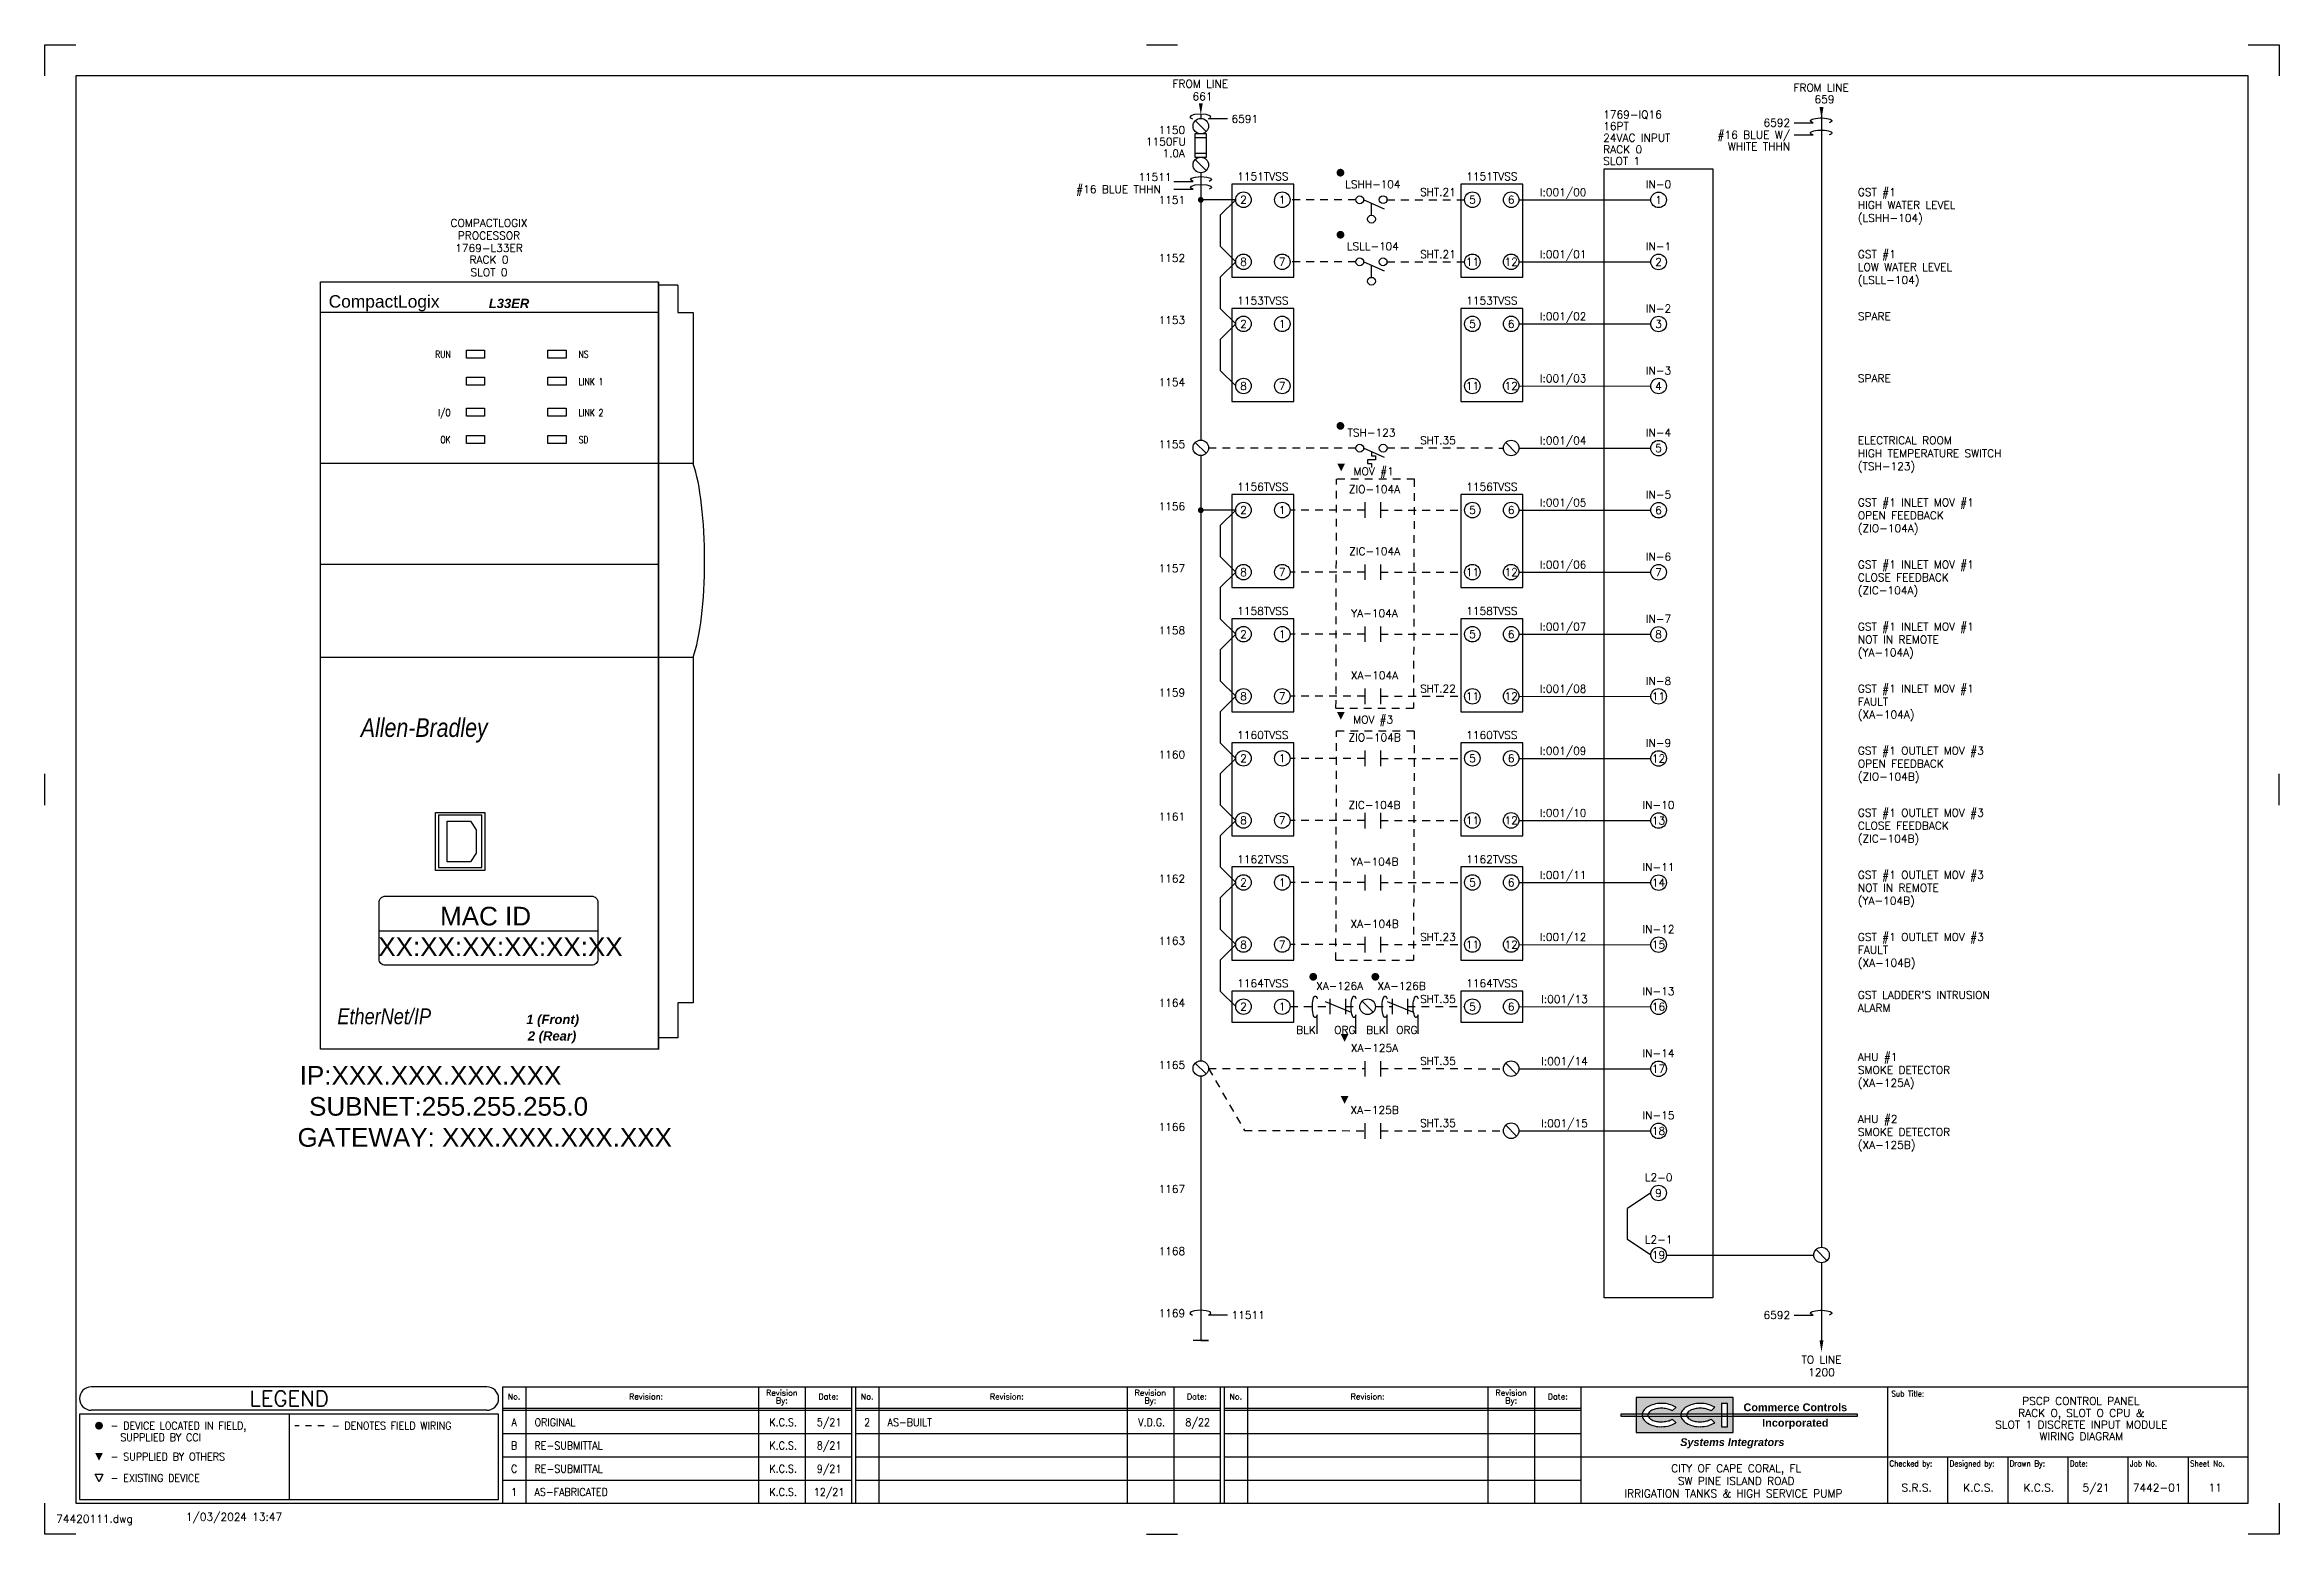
# Model space of a CAD drawing. Extents: x 0 to 36, y 0 to 24.
import ezdxf
from ezdxf.enums import TextEntityAlignment as Align

# ---------------------------------------------------------------- set-up
doc = ezdxf.new("R2010")
doc.units = 0
doc.header["$LTSCALE"] = 0.5
doc.header["$MEASUREMENT"] = 0
doc.linetypes.add('HIDDEN', pattern=[0.375, 0.25, -0.125])
doc.linetypes.add('HIDDEN2', pattern=[0.1875, 0.125, -0.0625])
doc.layers.get('0').update_dxf_attribs({"linetype": 'CONTINUOUS'})
for name, color, linetype in [('0 @ 1', 7, 'CONTINUOUS'), ('02_i1769-IA16-AC-DIGITAL-', 32, 'CONTINUOUS'), ('02_z1769-L33ER_[01]-', 32, 'CONTINUOUS'), ('BORDER', 2, 'CONTINUOUS'), ('CUT-MARK', 5, 'CONTINUOUS'), ('NEUTRAL', 1, 'CONTINUOUS')]:
    doc.layers.add(name, color=color, linetype=linetype)
doc.styles.add('arial', font='arialbd.ttf')
doc.styles.add('arialitalic', font='arialbi.ttf')
doc.styles.add('ROMANS', font='ROMANS.shx')

# ---------------------------------------------------------------- blocks, each defined once
blk = doc.blocks.new('CUTMARK')
at = {"color": 5}
for p, q in [((0, 23.5), (0, 24)), ((0, 24), (0.5, 24)), ((17.75, 24), (18.25, 24)), ((35.5, 24), (36, 24)), ((36, 24), (36, 23.5)), ((0, 11.75), (0, 12.25)), ((36, 11.75), (36, 12.25)), ((0, 0), (0, 0.5)), ((36, 0.5), (36, 0)), ((0.5, 0), (0, 0)), ((17.75, 0), (18.25, 0)), ((36, 0), (35.5, 0))]:
    blk.add_line(p, q, dxfattribs=at)
blk = doc.blocks.new('FCIRLEG')
at = {"color": 5, "const_width": 0.0625}
blk.add_lwpolyline([(-0.03125, 0, 1), (0.03125, 0, 1)], format="xyb", close=True, dxfattribs=at)
blk = doc.blocks.new('FTRIULEG')
at = {"color": 5}
blk.add_solid([(0, 0.125), (0, 0.125), (-0.0625, 0), (0.0625, 0)], dxfattribs=at)
blk = doc.blocks.new('CCILOGO3')
h = blk.add_hatch(color=256)
h.paths.add_polyline_path([(25.922, 2.094, -0.060974), (26.047, 2.109, -0.060974), (26.172, 2.094, -0.074343), (26.268, 2.054, -0.016679), (26.281, 2.046), (26.221, 1.988, 0.036094), (26.202, 1.999, 0.064948), (26.135, 2.022, 0.051099), (26.047, 2.031, 0.051099), (25.958, 2.022, 0.064948), (25.892, 1.999, 0.104203), (25.841, 1.959, 0.105248), (25.83, 1.937), (26.36, 1.937, -0.117879), (26.38, 1.988, -0.106943), (26.451, 2.054, -0.074343), (26.547, 2.094, -0.060974), (26.672, 2.109, -0.060974), (26.797, 2.094, -0.074343), (26.893, 2.054, -0.016679), (26.906, 2.046), (26.846, 1.988, 0.036094), (26.827, 1.999, 0.064948), (26.76, 2.022, 0.051099), (26.672, 2.031, 0.051099), (26.583, 2.022, 0.064948), (26.517, 1.999, 0.104203), (26.466, 1.959, 0.105248), (26.455, 1.937), (27.016, 1.937), (27.016, 2.109), (27.109, 2.109), (27.109, 1.937), (27.203, 1.937), (27.203, 2.203), (25.641, 2.203), (25.641, 1.937), (25.735, 1.937, -0.117879), (25.755, 1.988, -0.106943), (25.826, 2.054, -0.074343)])
h.paths.add_polyline_path([(25.826, 1.789, -0.106943), (25.755, 1.856, -0.117879), (25.735, 1.906), (25.641, 1.906), (25.641, 1.641), (27.203, 1.641), (27.203, 1.906), (27.109, 1.906), (27.109, 1.734), (27.016, 1.734), (27.016, 1.906), (26.455, 1.906, 0.105248), (26.466, 1.885, 0.104203), (26.517, 1.845, 0.064948), (26.592, 1.819, 0.063643), (26.672, 1.812, 0.051099), (26.76, 1.822, 0.064948), (26.827, 1.845, 0.036094), (26.846, 1.856), (26.906, 1.798, -0.016679), (26.893, 1.789, -0.074343), (26.797, 1.75, -0.060974), (26.672, 1.734, -0.074995), (26.558, 1.745, -0.074343), (26.451, 1.789, -0.106943), (26.38, 1.856, -0.117879), (26.36, 1.906), (25.83, 1.906, 0.105248), (25.841, 1.885, 0.104203), (25.892, 1.845, 0.064948), (25.967, 1.819, 0.063643), (26.047, 1.812, 0.051099), (26.135, 1.822, 0.064948), (26.202, 1.845, 0.036094), (26.221, 1.856), (26.281, 1.798, -0.016679), (26.268, 1.789, -0.074343), (26.172, 1.75, -0.060974), (26.047, 1.734, -0.074995), (25.933, 1.745, -0.074343)])
h.paths.add_polyline_path([(25.641, 1.906), (25.641, 1.937), (25.391, 1.937), (25.391, 1.906)])
h.paths.add_polyline_path([(25.83, 1.906, -0.068202), (25.828, 1.922, -0.068202), (25.83, 1.937), (25.735, 1.937, 0.033731), (25.734, 1.922, 0.033731), (25.735, 1.906)])
h.paths.add_polyline_path([(26.455, 1.906, -0.068202), (26.453, 1.922, -0.068202), (26.455, 1.937), (26.36, 1.937, 0.033731), (26.359, 1.922, 0.033731), (26.36, 1.906)])
h.paths.add_polyline_path([(27.109, 1.906), (27.109, 1.937), (27.016, 1.937), (27.016, 1.906)])
h.paths.add_polyline_path([(29.203, 1.906), (29.203, 1.937), (27.203, 1.937), (27.203, 1.906)])
for p, q in [((27.203, 2.203), (25.641, 2.203)), ((25.641, 2.203), (25.641, 1.641)), ((27.203, 1.641), (27.203, 2.203)), ((29.203, 1.937), (25.391, 1.937)), ((25.391, 1.937), (25.391, 1.906)), ((25.391, 1.906), (29.203, 1.906)), ((26.221, 1.988), (26.281, 2.046)), ((26.221, 1.856), (26.281, 1.798)), ((26.846, 1.988), (26.906, 2.046)), ((26.846, 1.856), (26.906, 1.798)), ((27.109, 2.109), (27.016, 2.109)), ((27.016, 2.109), (27.016, 1.734)), ((27.109, 1.734), (27.109, 2.109)), ((29.203, 1.906), (29.203, 1.937)), ((25.641, 1.641), (27.203, 1.641)), ((27.016, 1.734), (27.109, 1.734))]:
    blk.add_line(p, q)
for centre, radius, start, end in [((25.851, 1.922), 0.116, 145.3805, 180), ((25.851, 1.922), 0.116, 180, 214.6195), ((25.944, 1.857), 0.23, 120.9638, 145.3805), ((25.944, 1.987), 0.23, 214.6195, 239.0362), ((26.006, 1.754), 0.35, 103.9568, 120.9638), ((25.886, 1.922), 0.0581, 140.3607, 180), ((25.886, 1.922), 0.0581, 180, 219.6393), ((25.962, 1.859), 0.157, 116.5651, 140.3607), ((25.962, 1.985), 0.157, 219.6393, 243.4349), ((26.013, 1.757), 0.271, 101.7009, 116.5651), ((26.028, 2.117), 0.305, 243.4349, 258.2991), ((26.047, 1.59), 0.519, 90, 103.9568), ((26.047, 1.595), 0.436, 90, 101.7009), ((26.031, 2.129), 0.317, 258.2991, 272.8654), ((26.047, 1.59), 0.519, 76.0432, 90), ((26.047, 1.595), 0.436, 78.2991, 90), ((26.047, 2.249), 0.436, 270, 281.7009), ((26.08, 1.757), 0.271, 63.4349, 78.2991), ((26.08, 2.087), 0.271, 281.7009, 296.5651), ((26.088, 1.754), 0.35, 59.0362, 76.0432), ((26.131, 1.859), 0.157, 55.1664, 63.4349), ((26.131, 1.985), 0.157, 296.5651, 304.8336), ((26.149, 1.857), 0.23, 55.214, 59.0362), ((26.476, 1.922), 0.116, 145.3805, 180), ((26.476, 1.922), 0.116, 180, 214.6195), ((26.569, 1.857), 0.23, 120.9638, 145.3805), ((26.569, 1.987), 0.23, 214.6195, 239.0362), ((26.631, 1.754), 0.35, 103.9568, 120.9638), ((26.511, 1.922), 0.0581, 140.3607, 180), ((26.511, 1.922), 0.0581, 180, 219.6393), ((26.587, 1.859), 0.157, 116.5651, 140.3607), ((26.587, 1.985), 0.157, 219.6393, 243.4349), ((26.638, 1.757), 0.271, 101.7009, 116.5651), ((26.653, 2.117), 0.305, 243.4349, 258.2991), ((26.672, 1.59), 0.519, 90, 103.9568), ((26.672, 1.595), 0.436, 90, 101.7009), ((26.656, 2.129), 0.317, 258.2991, 272.8654), ((26.672, 1.59), 0.519, 76.0432, 90), ((26.672, 1.595), 0.436, 78.2991, 90), ((26.672, 2.249), 0.436, 270, 281.7009), ((26.705, 1.757), 0.271, 63.4349, 78.2991), ((26.705, 2.087), 0.271, 281.7009, 296.5651), ((26.713, 1.754), 0.35, 59.0362, 76.0432), ((26.756, 1.859), 0.157, 55.1664, 63.4349), ((26.756, 1.985), 0.157, 296.5651, 304.8336), ((26.774, 1.857), 0.23, 55.214, 59.0362), ((26.027, 2.125), 0.391, 239.0362, 256.0432), ((26.025, 2.118), 0.384, 256.0432, 273.1986), ((26.047, 2.253), 0.519, 270, 283.9568), ((26.088, 2.09), 0.35, 283.9568, 300.9638), ((26.149, 1.987), 0.23, 300.9638, 304.786), ((26.652, 2.125), 0.391, 239.0362, 256.0432), ((26.65, 2.118), 0.384, 256.0432, 273.1986), ((26.672, 2.253), 0.519, 270, 283.9568), ((26.713, 2.09), 0.35, 283.9568, 300.9638), ((26.774, 1.987), 0.23, 300.9638, 304.786)]:
    blk.add_arc(centre, radius, start, end)
for s, style, p in [('Commerce Controls', 'arial', (28.203, 1.984)), ('Incorporated', 'arial', (28.203, 1.734)), ('Systems Integrators', 'arialitalic', (27.188, 1.422))]:
    blk.add_text(s, height=0.125, dxfattribs=dict(style=style)).set_placement(p, align=Align.CENTER)
blk = doc.blocks.new('DNARROW')
at = {"color": 5}
blk.add_solid([(-0.03125, 0.125), (0.03125, 0.125), (0, -0.0625)], dxfattribs=at)
blk = doc.blocks.new('LNUMHAND')
at = {"color": 5}
blk.add_line((0, 0), (-0.309, 0), dxfattribs=at)
at = {"color": 5, "linetype": 'Continuous'}
blk.add_polyline3d([(-0.309, 0, 0), (-0.268, 0.024, 0), (-0.281, 0.05, 0), (-0.344, 0.071, 0), (-0.438, 0.078, 0), (-0.531, 0.071, 0), (-0.594, 0.05, 0), (-0.607, 0.024, 0), (-0.566, 0, 0)], dxfattribs=at)
blk = doc.blocks.new('RNUMHAND')
at = {"color": 5}
blk.add_line((0, 0), (-0.309, 0), dxfattribs=at)
at = {"color": 5, "linetype": 'Continuous'}
blk.add_polyline3d([(-0.309, 0, 0), (-0.288, 0.008, 0), (-0.273, 0.018, 0), (-0.266, 0.028, 0), (-0.267, 0.038, 0), (-0.277, 0.048, 0), (-0.294, 0.057, 0), (-0.318, 0.065, 0), (-0.348, 0.071, 0), (-0.382, 0.076, 0), (-0.419, 0.078, 0), (-0.456, 0.078, 0), (-0.493, 0.076, 0), (-0.527, 0.071, 0), (-0.557, 0.065, 0), (-0.581, 0.057, 0), (-0.598, 0.048, 0), (-0.608, 0.038, 0), (-0.609, 0.028, 0), (-0.602, 0.018, 0), (-0.587, 0.008, 0), (-0.566, 0, 0)], dxfattribs=at)
blk = doc.blocks.new('TERM')
at = {"color": 1}
blk.add_line((-0.088, 0.088), (0.088, -0.088), dxfattribs=at)
blk.add_circle((0, 0), 0.125, dxfattribs=at)
blk = doc.blocks.new('conno')
at = {"color": 5}
for p, q in [((-0.125, 0.125), (-0.125, -0.125)), ((0.125, 0.125), (0.125, -0.125))]:
    blk.add_line(p, q, dxfattribs=at)
at = {"color": 5, "style": 'ROMANS'}
blk.add_attdef('NUMBER', text='', height=0.125, dxfattribs=at).set_placement((0, 0.1875), align=Align.CENTER)
blk = doc.blocks.new('DOT')
at = {"color": 2, "const_width": 0.0469}
blk.add_lwpolyline([(-0.023, 0, 1), (0.023, 0, 1)], format="xyb", close=True, dxfattribs=at)
blk = doc.blocks.new('FTRIDLEG')
at = {"color": 5}
blk.add_solid([(0.0625, 0), (-0.0625, 0), (0, -0.125)], dxfattribs=at)
blk = doc.blocks.new('ts')
at = {"color": 5}
blk.add_line((-0.125, 0), (0.202, -0.146), dxfattribs=at)
blk.add_lwpolyline([(0, -0.056), (0, -0.125), (0.062, -0.125), (0.062, -0.188), (-0.062, -0.188), (-0.062, -0.25), (0, -0.25), (0, -0.312)], dxfattribs=at)
for centre in [(-0.189, -0.001), (0.188, 0)]:
    blk.add_circle(centre, 0.0625, dxfattribs=at)
at = {"style": 'ROMANS'}
blk.add_attdef('DEVICE_ID', text='', height=0.125, dxfattribs=at).set_placement((0, 0.188), align=Align.CENTER)
blk = doc.blocks.new('*U27')
ref = blk.add_blockref('ts', (21.375, 17.5))
ref.add_attrib('DEVICE_ID', 'TSH-123', dxfattribs={"layer": '0 @ 1', "height": 0.125, "style": 'ROMANS'}).set_placement((21.375, 17.6875), align=Align.CENTER)
blk = doc.blocks.new('11')
at = {"style": 'ROMANS', "width": 0.9}
for s, p in [('C', (7.562, 0.993)), ('K.C.S.', (11.896, 0.993)), ('9/21', (12.637, 0.993))]:
    blk.add_text(s, height=0.125, dxfattribs=at).set_placement(p, align=Align.CENTER)
blk.add_text('RE-SUBMITTAL', height=0.125, dxfattribs=at).set_placement((7.891, 0.993))
blk = doc.blocks.new('14')
at = {"style": 'ROMANS', "width": 0.9}
for s, p in [('1', (7.563, 0.618)), ('K.C.S.', (11.896, 0.618)), ('12/21', (12.637, 0.618))]:
    blk.add_text(s, height=0.125, dxfattribs=at).set_placement(p, align=Align.CENTER)
blk.add_text('AS-FABRICATED', height=0.125, dxfattribs=at).set_placement((7.891, 0.618))
blk = doc.blocks.new('*U15')
at = {"color": 5}
for p, q in [((-0.202, 0.084), (0.202, -0.084)), ((-0.125, 0.125), (-0.125, -0.125)), ((0.125, 0.125), (0.125, -0.125))]:
    blk.add_line(p, q, dxfattribs=at)
at = {"style": 'ROMANS'}
blk.add_attdef('DEVICE_ID', text='', height=0.125, dxfattribs=at).set_placement((0, 0.188), align=Align.CENTER)
blk = doc.blocks.new('DrawingName')
at = {"color": 0, "linetype": 'Continuous', "insert": (0.1875, 0.3125), "char_height": 0.125, "attachment_point": 1, "style": 'ROMANS'}
blk.add_mtext('74420111.dwg', dxfattribs=at)
blk = doc.blocks.new('dwgfilename')
at = {"color": 0, "linetype": 'Continuous'}
blk.add_blockref('DrawingName', (0, 0), dxfattribs=at)
blk = doc.blocks.new('dwgdate')
at = {"color": 0, "linetype": 'Continuous', "insert": (2.1875, 0.34375), "char_height": 0.125, "attachment_point": 1, "style": 'ROMANS'}
blk.add_mtext(' 1/03/2024 13:47', dxfattribs=at)
blk = doc.blocks.new('Drawing_Name_Date_Panel_Layout')
at = {"linetype": 'Continuous'}
for name in ['dwgdate', 'dwgfilename']:
    blk.add_blockref(name, (0, 0), dxfattribs=at)

msp = doc.modelspace()

# ---------------------------------------------------------------- linework, layer by layer
for p, q in [((18.625, 22.875), (18.625, 22.812)), ((18.625, 21.938), (18.625, 17.63)), ((19.188, 21.5), (18.625, 21.5)), ((19.188, 21.502), (18.938, 21.252)), ((18.938, 21.252), (18.938, 20.752)), ((23.75, 21.502), (25.875, 21.5)), ((19.188, 20.502), (18.938, 20.752)), ((19.188, 20.502), (18.938, 20.252)), ((18.938, 20.252), (18.938, 19.752)), ((23.75, 20.502), (25.875, 20.5)), ((19.188, 19.502), (18.938, 19.752)), ((19.188, 19.502), (18.938, 19.252)), ((23.75, 19.502), (25.875, 19.5)), ((18.938, 19.252), (18.938, 18.752)), ((19.188, 18.502), (18.938, 18.752)), ((23.75, 18.502), (25.875, 18.5)), ((18.625, 17.38), (18.625, 7.625)), ((23.75, 17.502), (25.875, 17.5)), ((19.188, 16.5), (18.625, 16.5)), ((19.188, 16.502), (18.938, 16.252)), ((18.938, 16.252), (18.938, 15.752)), ((23.75, 16.502), (25.875, 16.5)), ((19.188, 15.502), (18.938, 15.752)), ((19.188, 15.502), (18.938, 15.252)), ((23.75, 15.502), (25.875, 15.5)), ((18.938, 15.252), (18.938, 14.752)), ((19.188, 14.502), (18.938, 14.752)), ((19.188, 14.502), (18.938, 14.252)), ((23.75, 14.502), (25.875, 14.5)), ((18.938, 14.252), (18.938, 13.752)), ((19.188, 13.502), (18.938, 13.752)), ((19.188, 13.502), (18.938, 13.252)), ((23.75, 13.502), (25.875, 13.5)), ((18.938, 13.252), (18.938, 12.752)), ((19.188, 12.502), (18.938, 12.752)), ((19.188, 12.502), (18.938, 12.252)), ((18.938, 12.252), (18.938, 11.752)), ((23.75, 12.502), (25.875, 12.5)), ((19.188, 11.502), (18.938, 11.752)), ((19.188, 11.502), (18.938, 11.252)), ((18.938, 11.252), (18.938, 10.752)), ((23.75, 11.502), (25.875, 11.5)), ((19.188, 10.502), (18.938, 10.752)), ((19.188, 10.502), (18.938, 10.252)), ((23.75, 10.502), (25.875, 10.5)), ((18.938, 10.252), (18.938, 9.752)), ((19.188, 9.502), (18.938, 9.752)), ((19.188, 9.502), (18.938, 9.252)), ((23.75, 9.502), (25.875, 9.5)), ((18.938, 9.252), (18.938, 8.752)), ((19.188, 8.502), (18.938, 8.752)), ((23.75, 8.502), (25.875, 8.5)), ((18.625, 7.38), (18.625, 3.125)), ((23.75, 7.502), (25.875, 7.5)), ((23.75, 6.502), (25.875, 6.5)), ((25.875, 5.5), (25.5, 5.25)), ((25.5, 4.75), (25.5, 5.25)), ((25.875, 4.5), (25.5, 4.75)), ((18.75, 3.125), (18.5, 3.125)), ((18.625, 3.125), (18.75, 3.125))]:
    msp.add_line(p, q)
at = {"color": 5}
for p, q in [((18.531, 22.562), (18.531, 22.188)), ((18.719, 22.562), (18.531, 22.562)), ((18.719, 22.5), (18.531, 22.5)), ((18.719, 22.188), (18.719, 22.562)), ((18.531, 22.25), (18.719, 22.25)), ((18.531, 22.188), (18.719, 22.188)), ((21.25, 21.502), (21.577, 21.356)), ((21.375, 21.252), (21.375, 21.446)), ((21.25, 20.502), (21.577, 20.356)), ((21.375, 20.252), (21.375, 20.446))]:
    msp.add_line(p, q, dxfattribs=at)
at = {"linetype": 'Continuous'}
for p, q in [((20.125, 21.752), (19.125, 21.752)), ((19.125, 21.752), (19.125, 20.252)), ((20.125, 20.252), (20.125, 21.752)), ((23.812, 21.752), (22.812, 21.752)), ((22.812, 21.752), (22.812, 20.252)), ((23.812, 20.252), (23.812, 21.752)), ((19.125, 20.252), (20.125, 20.252)), ((22.812, 20.252), (23.812, 20.252)), ((20.125, 19.752), (19.125, 19.752)), ((19.125, 19.752), (19.125, 18.252)), ((20.125, 18.252), (20.125, 19.752)), ((23.812, 19.752), (22.812, 19.752)), ((22.812, 19.752), (22.812, 18.252)), ((23.812, 18.252), (23.812, 19.752)), ((19.125, 18.252), (20.125, 18.252)), ((22.812, 18.252), (23.812, 18.252)), ((20.125, 16.752), (19.125, 16.752)), ((19.125, 16.752), (19.125, 15.252)), ((20.125, 15.252), (20.125, 16.752)), ((23.812, 16.752), (22.812, 16.752)), ((22.812, 16.752), (22.812, 15.252)), ((23.812, 15.252), (23.812, 16.752)), ((19.125, 15.252), (20.125, 15.252)), ((22.812, 15.252), (23.812, 15.252)), ((20.125, 14.752), (19.125, 14.752)), ((19.125, 14.752), (19.125, 13.252)), ((20.125, 13.252), (20.125, 14.752)), ((23.812, 14.752), (22.812, 14.752)), ((22.812, 14.752), (22.812, 13.252)), ((23.812, 13.252), (23.812, 14.752)), ((19.125, 13.252), (20.125, 13.252)), ((22.812, 13.252), (23.812, 13.252)), ((20.125, 12.752), (19.125, 12.752)), ((19.125, 12.752), (19.125, 11.252)), ((20.125, 11.252), (20.125, 12.752)), ((23.812, 12.752), (22.812, 12.752)), ((22.812, 12.752), (22.812, 11.252)), ((23.812, 11.252), (23.812, 12.752)), ((19.125, 11.252), (20.125, 11.252)), ((22.812, 11.252), (23.812, 11.252)), ((20.125, 10.752), (19.125, 10.752)), ((19.125, 10.752), (19.125, 9.252)), ((20.125, 9.252), (20.125, 10.752)), ((23.812, 10.752), (22.812, 10.752)), ((22.812, 10.752), (22.812, 9.252)), ((23.812, 9.252), (23.812, 10.752)), ((19.125, 9.252), (20.125, 9.252)), ((22.812, 9.252), (23.812, 9.252)), ((20.125, 8.752), (19.125, 8.752)), ((19.125, 8.752), (19.125, 8.252)), ((20.125, 8.252), (20.125, 8.752)), ((23.812, 8.752), (22.812, 8.752)), ((22.812, 8.752), (22.812, 8.252)), ((23.812, 8.252), (23.812, 8.752)), ((19.125, 8.252), (20.125, 8.252)), ((22.812, 8.252), (23.812, 8.252)), ((0.875, 0.844), (0.813, 0.969)), ((0.813, 0.969), (0.938, 0.969)), ((0.938, 0.969), (0.875, 0.844))]:
    msp.add_line(p, q, dxfattribs=at)
at = {"linetype": 'HIDDEN'}
for p, q in [((21.124, 21.502), (20.062, 21.502)), ((21.25, 21.502), (21.249, 21.502)), ((21.625, 21.502), (22.875, 21.502)), ((21.124, 20.502), (20.062, 20.502)), ((21.25, 20.502), (21.249, 20.502)), ((21.625, 20.502), (22.875, 20.502)), ((18.75, 17.505), (21.124, 17.503)), ((21.625, 17.503), (23.5, 17.502)), ((22.068, 17), (20.818, 17)), ((21.268, 16.502), (20.062, 16.502)), ((21.518, 16.502), (22.875, 16.502)), ((21.268, 15.502), (20.062, 15.502)), ((21.518, 15.502), (22.875, 15.502)), ((21.268, 14.502), (20.062, 14.502)), ((21.518, 14.502), (22.875, 14.502)), ((21.268, 13.502), (20.062, 13.502)), ((21.518, 13.502), (22.875, 13.502)), ((22.062, 12.938), (20.812, 12.938)), ((21.268, 12.502), (20.062, 12.502)), ((21.518, 12.502), (22.875, 12.502)), ((21.268, 11.502), (20.062, 11.502)), ((21.518, 11.502), (22.875, 11.502)), ((21.268, 10.502), (20.062, 10.502)), ((21.518, 10.502), (22.875, 10.502)), ((21.268, 9.502), (20.062, 9.502)), ((21.518, 9.502), (22.875, 9.502)), ((20.062, 8.505), (20.706, 8.504)), ((20.956, 8.504), (21.188, 8.504)), ((21.437, 8.504), (21.706, 8.504)), ((21.956, 8.502), (22.875, 8.502)), ((18.75, 7.505), (19.328, 6.505)), ((18.75, 7.505), (21.268, 7.503)), ((21.518, 7.503), (23.5, 7.502)), ((19.328, 6.505), (21.268, 6.503)), ((21.518, 6.503), (23.5, 6.502))]:
    msp.add_line(p, q, dxfattribs=at)
at = {"color": 0, "linetype": 'HIDDEN'}
for p, q in [((20.803, 13.312), (20.812, 17)), ((22.062, 17), (22.052, 13.312)), ((20.802, 13.312), (22.052, 13.312)), ((20.802, 9.249), (20.812, 12.938)), ((22.062, 12.938), (22.052, 9.249)), ((20.802, 9.249), (22.052, 9.249))]:
    msp.add_line(p, q, dxfattribs=at)
at = {"color": 0}
for p, q in [((7.125, 2.375), (0.75, 2.375)), ((0.562, 1.937), (0.562, 0.562)), ((7.313, 1.937), (0.562, 1.937)), ((7.125, 2), (0.75, 2)), ((3.938, 1.937), (3.938, 0.562)), ((0.562, 0.562), (7.313, 0.562))]:
    msp.add_line(p, q, dxfattribs=at)
at = {"color": 2}
for p, q in [((7.375, 2.375), (13.062, 2.375)), ((7.375, 2.375), (7.375, 0.5)), ((7.75, 2.375), (7.75, 0.5)), ((11.5, 2.375), (11.5, 0.5)), ((12.25, 2.375), (12.25, 0.5)), ((13, 2.375), (13, 0.5)), ((13.062, 2.375), (13.062, 0.5)), ((13.062, 2.375), (19, 2.375)), ((13.437, 2.375), (13.437, 0.5)), ((17.437, 2.375), (17.437, 0.5)), ((18.188, 2.375), (18.188, 0.5)), ((18.938, 2.375), (18.938, 0.5)), ((19, 2.375), (24.75, 2.375)), ((19, 2.375), (19, 0.5)), ((19.375, 2.375), (19.375, 0.5)), ((23.25, 2.375), (23.25, 0.5)), ((24, 2.375), (24, 0.5)), ((24.754, 2.375), (35.5, 2.375)), ((24.754, 0.5), (24.754, 2.375)), ((29.688, 2.375), (29.688, 0.5)), ((7.375, 2.031), (12.996, 2.031)), ((7.375, 2), (13, 2)), ((13.062, 2.031), (18.933, 2.031)), ((13.062, 2), (18.938, 2)), ((19, 2.031), (24.746, 2.031)), ((19, 2), (24.75, 2)), ((7.375, 1.625), (13, 1.625)), ((13.062, 1.625), (18.938, 1.625)), ((19, 1.625), (24.75, 1.625)), ((7.375, 1.25), (13, 1.25)), ((13.062, 1.25), (18.938, 1.25)), ((19, 1.25), (24.75, 1.25)), ((24.754, 1.25), (35.5, 1.25)), ((30.656, 1.25), (30.656, 0.5)), ((31.625, 1.25), (31.625, 0.5)), ((32.594, 1.25), (32.594, 0.5)), ((33.562, 1.25), (33.562, 0.5)), ((34.531, 1.25), (34.531, 0.5)), ((7.375, 0.875), (13, 0.875)), ((13.062, 0.875), (18.938, 0.875)), ((19, 0.875), (24.75, 0.875))]:
    msp.add_line(p, q, dxfattribs=at)
at = {"color": 0, "linetype": 'Continuous'}
msp.add_line((7.313, 0.562), (7.313, 1.937), dxfattribs=at)
at = {"linetype": 'HIDDEN2'}
msp.add_line((4.5, 1.75), (4.031, 1.75), dxfattribs=at)
msp.add_lwpolyline([(25.125, 22), (26.875, 22), (26.875, 3.812), (25.125, 3.812)], close=True)
at = {"linetype": 'Continuous'}
for centre in [(19.312, 21.502), (19.938, 21.502), (23, 21.502), (23.625, 21.502), (19.312, 20.502), (19.938, 20.502), (23, 20.502), (23.625, 20.502), (19.312, 19.502), (19.938, 19.502), (23, 19.502), (23.625, 19.502), (19.312, 18.502), (19.938, 18.502), (23, 18.502), (23.625, 18.502), (19.312, 16.502), (19.938, 16.502), (23, 16.502), (23.625, 16.502), (19.312, 15.502), (19.938, 15.502), (23, 15.502), (23.625, 15.502), (19.312, 14.502), (19.938, 14.502), (23, 14.502), (23.625, 14.502), (19.312, 13.502), (19.938, 13.502), (23, 13.502), (23.625, 13.502), (19.312, 12.502), (19.938, 12.502), (23, 12.502), (23.625, 12.502), (19.312, 11.502), (19.938, 11.502), (23, 11.502), (23.625, 11.502), (19.312, 10.502), (19.938, 10.502), (23, 10.502), (23.625, 10.502), (19.312, 9.502), (19.938, 9.502), (23, 9.502), (23.625, 9.502), (19.312, 8.502), (19.938, 8.502), (23, 8.502), (23.625, 8.502)]:
    msp.add_circle(centre, 0.125, dxfattribs=at)
for centre in [(26, 21.5), (26, 20.5), (26, 19.5), (26, 18.5), (26, 17.5), (26, 16.5), (26, 15.5), (26, 14.5), (26, 13.5), (26, 12.5), (26, 11.5), (26, 10.5), (26, 9.5), (26, 8.5), (26, 7.5), (26, 6.5), (26, 5.5), (26, 4.5)]:
    msp.add_circle(centre, 0.125)
at = {"color": 5}
for centre in [(21.186, 21.501), (21.375, 21.189), (21.562, 21.502), (21.186, 20.501), (21.562, 20.502), (21.375, 20.189)]:
    msp.add_circle(centre, 0.0625, dxfattribs=at)
at = {"color": 0}
for centre, start, end in [((0.75, 2.187), 90, 270), ((7.125, 2.187), 270, 90)]:
    msp.add_arc(centre, 0.188, start, end, dxfattribs=at)
at = {"layer": '02_z1769-L33ER_[01]-', "color": 0, "linetype": 'Continuous'}
for p, q in [((4.442, 20.181), (9.883, 20.181)), ((4.442, 7.816), (4.442, 20.181)), ((9.883, 20.181), (9.883, 7.816)), ((9.887, 20.18), (9.887, 14.019)), ((10.199, 20.128), (9.887, 20.128)), ((10.199, 20.125), (10.199, 19.687)), ((9.887, 19.687), (4.449, 19.687)), ((10.199, 19.687), (10.449, 19.687)), ((10.449, 19.687), (10.449, 17.25)), ((10.449, 17.25), (4.437, 17.25)), ((10.449, 17.25), (10.449, 17.246)), ((9.883, 15.625), (4.437, 15.625)), ((10.449, 14.125), (4.441, 14.125)), ((9.887, 14.125), (9.887, 7.813)), ((10.449, 14.139), (10.449, 8.563)), ((8.917, 9.717), (5.389, 9.717)), ((10.449, 8.563), (10.199, 8.563)), ((10.199, 8.563), (10.199, 8)), ((10.199, 8), (9.887, 8)), ((9.883, 7.816), (4.442, 7.816))]:
    msp.add_line(p, q, dxfattribs=at)
at = {"layer": '02_z1769-L33ER_[01]-', "linetype": 'Continuous'}
for p, q in [((6.295, 11.632), (7.092, 11.632)), ((6.295, 10.695), (6.295, 11.632)), ((7.045, 11.585), (6.342, 11.585)), ((6.342, 11.585), (6.342, 10.741)), ((7.045, 10.741), (7.045, 11.585)), ((7.092, 11.632), (7.092, 10.695)), ((6.483, 10.835), (6.483, 11.491)), ((6.483, 11.491), (6.858, 11.491)), ((6.858, 11.491), (6.952, 11.351)), ((6.952, 11.351), (6.952, 10.976)), ((6.858, 10.835), (6.483, 10.835)), ((6.952, 10.976), (6.858, 10.835)), ((7.092, 10.695), (6.295, 10.695)), ((6.342, 10.741), (7.045, 10.741))]:
    msp.add_line(p, q, dxfattribs=at)
at = {"layer": '02_z1769-L33ER_[01]-', "color": 0, "linetype": 'Continuous'}
for points in [[(6.795, 19.08), (7.086, 19.08), (7.086, 18.951), (6.795, 18.951)], [(8.107, 19.08), (8.399, 19.08), (8.399, 18.951), (8.107, 18.951)], [(6.795, 18.643), (7.086, 18.643), (7.086, 18.513), (6.795, 18.513)], [(8.107, 18.643), (8.399, 18.643), (8.399, 18.513), (8.107, 18.513)], [(6.795, 18.143), (7.086, 18.143), (7.086, 18.013), (6.795, 18.013)], [(8.107, 18.143), (8.399, 18.143), (8.399, 18.013), (8.107, 18.013)], [(6.795, 17.705), (7.086, 17.705), (7.086, 17.576), (6.795, 17.576)], [(8.107, 17.705), (8.399, 17.705), (8.399, 17.576), (8.107, 17.576)]]:
    msp.add_lwpolyline(points, close=True, dxfattribs=at)
msp.add_lwpolyline([(5.487, 10.281), (8.812, 10.281, -0.414214), (8.912, 10.181), (8.912, 9.269, -0.414214), (8.812, 9.169), (5.487, 9.169, -0.414214), (5.387, 9.269), (5.387, 10.181, -0.414214)], format="xyb", close=True, dxfattribs=at)
msp.add_ellipse((10.254, 15.692), major_axis=(0, 1.815), ratio=0.208333, start_param=3.669981, end_param=5.744029, dxfattribs=at)
at = {"layer": 'BORDER', "color": 2}
for p, q in [((35.5, 23.5), (0.5, 23.5)), ((0.5, 23.5), (0.5, 0.5)), ((35.5, 0.5), (35.5, 23.5)), ((0.5, 0.5), (35.5, 0.5))]:
    msp.add_line(p, q, dxfattribs=at)
at = {"layer": 'NEUTRAL'}
for p, q in [((28.625, 22.875), (28.625, 4.625)), ((26.125, 4.5), (28.5, 4.5)), ((28.625, 4.375), (28.625, 3.062))]:
    msp.add_line(p, q, dxfattribs=at)

# ---------------------------------------------------------------- block references
for name, p in [('DNARROW', (18.625, 22.932)), ('LNUMHAND', (19.057, 22.804)), ('DNARROW', (28.625, 22.87)), ('DOT', (18.625, 21.5)), ('*U27', (0, 0)), ('FTRIDLEG', (20.886, 17.25)), ('DOT', (18.625, 16.5)), ('FTRIDLEG', (20.88, 13.25)), ('*U15', (20.831, 8.503)), ('*U15', (21.831, 8.503)), ('FTRIDLEG', (20.942, 8.061)), ('FTRIDLEG', (20.942, 7.061)), ('LNUMHAND', (19.057, 3.532)), ('DNARROW', (28.625, 3)), ('11', (0, 0)), ('14', (0, 0)), ('Drawing_Name_Date_Panel_Layout', (0, 0))]:
    msp.add_blockref(name, p)
at = {"xscale": -1}
for name, p in [('RNUMHAND', (28.182, 22.742)), ('RNUMHAND', (28.182, 22.547)), ('LNUMHAND', (18.193, 21.797)), ('LNUMHAND', (18.193, 21.672)), ('RNUMHAND', (28.182, 3.532))]:
    msp.add_blockref(name, p, dxfattribs=at)
at = {"color": 0, "linetype": 'Continuous'}
for name, p in [('FCIRLEG', (20.875, 21.938)), ('FCIRLEG', (20.875, 20.938)), ('FCIRLEG', (20.874, 17.858)), ('conno', (21.393, 16.502)), ('conno', (21.393, 16.502)), ('conno', (21.393, 15.502)), ('conno', (21.393, 15.502)), ('conno', (21.393, 14.502)), ('conno', (21.393, 14.502)), ('conno', (21.393, 13.502)), ('conno', (21.393, 13.502)), ('conno', (21.393, 12.502)), ('conno', (21.393, 12.502)), ('conno', (21.393, 11.499)), ('conno', (21.393, 11.499)), ('conno', (21.393, 10.499)), ('conno', (21.393, 10.499)), ('conno', (21.393, 9.499)), ('conno', (21.393, 9.499)), ('FCIRLEG', (20.437, 8.983)), ('FCIRLEG', (21.437, 8.983)), ('conno', (21.393, 7.499)), ('conno', (21.393, 6.499)), ('TERM', (28.625, 4.5)), ('CCILOGO3', (0, 0)), ('FCIRLEG', (0.875, 1.75))]:
    msp.add_blockref(name, p, dxfattribs=at)
at = {"xscale": -1, "rotation": 90}
for p in [(20.5, 8.062), (21.125, 8.062), (21.625, 8.062), (22.125, 8.062)]:
    msp.add_blockref('RNUMHAND', p, dxfattribs=at)
at = {"rotation": 180}
msp.add_blockref('FTRIULEG', (0.875, 1.312), dxfattribs=at)
at = {"layer": '02_i1769-IA16-AC-DIGITAL-', "color": 0, "linetype": 'Continuous'}
for p in [(18.625, 22.688), (18.625, 22.062), (18.625, 17.505), (23.625, 17.502), (21.312, 8.5), (18.625, 7.505), (23.625, 7.502), (23.625, 6.502)]:
    msp.add_blockref('TERM', p, dxfattribs=at)
at = {"layer": 'CUT-MARK'}
msp.add_blockref('CUTMARK', (0, 0), dxfattribs=at)

# ---------------------------------------------------------------- texts
at = {"color": 9, "style": 'ROMANS'}
msp.add_text('FROM LINE', height=0.125, dxfattribs=at).set_placement((18.619, 23.307), align=Align.CENTER)
at = {"linetype": 'Continuous', "style": 'ROMANS'}
for s, p in [('661', (18.813, 23.103)), ('659', (28.835, 23.058))]:
    msp.add_text(s, height=0.125, dxfattribs=at).set_placement(p, align=Align.RIGHT)
at = {"color": 11, "style": 'ROMANS'}
msp.add_text('FROM LINE', height=0.125, dxfattribs=at).set_placement((28.619, 23.245), align=Align.CENTER)
at = {"color": 0, "style": 'ROMANS'}
for s, p in [('1150', (18.375, 22.562)), ('1151', (18.375, 21.437)), ('1152', (18.375, 20.5)), ('1153', (18.375, 19.5)), ('1154', (18.375, 18.5)), ('1155', (18.375, 17.5)), ('1156', (18.375, 16.5)), ('1157', (18.375, 15.5)), ('1158', (18.375, 14.5)), ('1159', (18.375, 13.5)), ('1160', (18.375, 12.5)), ('1161', (18.375, 11.5)), ('1162', (18.375, 10.5)), ('1163', (18.375, 9.5)), ('1164', (18.375, 8.5)), ('1165', (18.375, 7.5)), ('1166', (18.375, 6.5)), ('1167', (18.375, 5.5)), ('1168', (18.375, 4.5)), ('1169', (18.375, 3.5))]:
    msp.add_text(s, height=0.125, dxfattribs=at).set_placement(p, align=Align.RIGHT)
at = {"color": 9, "style": 'ROMANS'}
for s, p in [('6591', (19.119, 22.742)), ('#16 BLUE THHN', (16.619, 21.609)), ('11511', (17.619, 21.804)), ('11511', (19.119, 3.469))]:
    msp.add_text(s, height=0.125, dxfattribs=at).set_placement(p)
at = {"linetype": 'Continuous', "style": 'ROMANS'}
for s, p in [('1769-IQ16', (25.107, 22.812)), ('16PT', (25.107, 22.625)), ('24VAC INPUT', (25.107, 22.437)), ('RACK 0', (25.107, 22.25)), ('SLOT 1', (25.107, 22.062))]:
    msp.add_text(s, height=0.125, dxfattribs=at).set_placement(p)
at = {"color": 11, "style": 'ROMANS'}
for s, p in [('6592', (28.119, 22.679)), ('#16 BLUE W/', (28.119, 22.485)), ('WHITE THHN', (28.119, 22.297)), ('6592', (28.119, 3.469))]:
    msp.add_text(s, height=0.125, dxfattribs=at).set_placement(p, align=Align.RIGHT)
at = {"style": 'ROMANS'}
for s, p in [('1151TVSS', (19.625, 21.814)), ('LSHH-104', (21.397, 21.689)), ('SHT.21', (22.446, 21.562)), ('1151TVSS', (23.312, 21.814)), ('I:001/00', (24.461, 21.56)), ('IN-0', (26, 21.687)), ('2', (19.312, 21.439)), ('1', (19.938, 21.439)), ('5', (23, 21.439)), ('6', (23.625, 21.439)), ('1', (26, 21.437)), ('8', (19.312, 20.439)), ('7', (19.938, 20.439)), ('LSLL-104', (21.397, 20.689)), ('SHT.21', (22.446, 20.562)), ('11', (23, 20.439)), ('12', (23.625, 20.439)), ('I:001/01', (24.461, 20.56)), ('IN-1', (26, 20.687)), ('2', (26, 20.437)), ('1153TVSS', (19.625, 19.814)), ('1153TVSS', (23.312, 19.814)), ('IN-2', (26, 19.687)), ('2', (19.312, 19.439)), ('1', (19.938, 19.439)), ('5', (23, 19.439)), ('6', (23.625, 19.439)), ('I:001/02', (24.461, 19.56)), ('3', (26, 19.437)), ('IN-3', (26, 18.687)), ('8', (19.312, 18.439)), ('7', (19.938, 18.439)), ('11', (23, 18.439)), ('12', (23.625, 18.439)), ('I:001/03', (24.461, 18.56)), ('4', (26, 18.437)), ('SHT.35', (22.446, 17.562)), ('I:001/04', (24.461, 17.56)), ('IN-4', (26, 17.687)), ('5', (26, 17.437)), ('1156TVSS', (19.625, 16.814)), ('MOV #1', (21.408, 17.064)), ('1156TVSS', (23.312, 16.814)), ('2', (19.312, 16.439)), ('1', (19.938, 16.439)), ('ZIO-104A', (21.425, 16.776)), ('5', (23, 16.439)), ('6', (23.625, 16.439)), ('I:001/05', (24.461, 16.56)), ('IN-5', (26, 16.687)), ('6', (26, 16.437)), ('ZIC-104A', (21.425, 15.776)), ('8', (19.312, 15.439)), ('7', (19.938, 15.439)), ('11', (23, 15.439)), ('12', (23.625, 15.439)), ('I:001/06', (24.461, 15.56)), ('IN-6', (26, 15.687)), ('7', (26, 15.437)), ('1158TVSS', (19.625, 14.814)), ('YA-104A', (21.425, 14.776)), ('1158TVSS', (23.312, 14.814)), ('IN-7', (26, 14.687)), ('2', (19.312, 14.439)), ('1', (19.938, 14.439)), ('5', (23, 14.439)), ('6', (23.625, 14.439)), ('I:001/07', (24.461, 14.56)), ('8', (26, 14.437)), ('XA-104A', (21.425, 13.776)), ('SHT.22', (22.446, 13.562)), ('I:001/08', (24.461, 13.56)), ('IN-8', (26, 13.687)), ('8', (19.312, 13.439)), ('7', (19.938, 13.439)), ('11', (23, 13.439)), ('12', (23.625, 13.439)), ('11', (26, 13.437)), ('MOV #3', (21.402, 13.064)), ('1160TVSS', (19.625, 12.814)), ('ZIO-104B', (21.425, 12.776)), ('1160TVSS', (23.312, 12.814)), ('I:001/09', (24.461, 12.56)), ('IN-9', (26, 12.687)), ('2', (19.312, 12.439)), ('1', (19.938, 12.439)), ('5', (23, 12.439)), ('6', (23.625, 12.439)), ('12', (26, 12.437)), ('8', (19.312, 11.439)), ('7', (19.938, 11.439)), ('ZIC-104B', (21.425, 11.687)), ('11', (23, 11.439)), ('12', (23.625, 11.439)), ('I:001/10', (24.461, 11.56)), ('IN-10', (26, 11.687)), ('13', (26, 11.437)), ('1162TVSS', (19.625, 10.814)), ('YA-104B', (21.425, 10.773)), ('1162TVSS', (23.312, 10.814)), ('IN-11', (26, 10.687)), ('2', (19.312, 10.439)), ('1', (19.938, 10.439)), ('5', (23, 10.439)), ('6', (23.625, 10.439)), ('I:001/11', (24.461, 10.56)), ('14', (26, 10.437)), ('XA-104B', (21.425, 9.773)), ('IN-12', (26, 9.687)), ('8', (19.312, 9.439)), ('7', (19.938, 9.439)), ('SHT.23', (22.446, 9.562)), ('11', (23, 9.439)), ('12', (23.625, 9.439)), ('I:001/12', (24.461, 9.56)), ('15', (26, 9.437)), ('1164TVSS', (19.625, 8.814)), ('XA-126A', (20.862, 8.773)), ('XA-126B', (21.862, 8.773)), ('SHT.35', (22.446, 8.562)), ('1164TVSS', (23.312, 8.814)), ('I:001/13', (24.483, 8.56)), ('IN-13', (26, 8.687)), ('2', (19.312, 8.439)), ('1', (19.938, 8.439)), ('5', (23, 8.439)), ('6', (23.625, 8.439)), ('16', (26, 8.437)), ('BLK', (20.321, 8.062)), ('ORG', (20.946, 8.062)), ('BLK', (21.446, 8.062)), ('ORG', (21.946, 8.062)), ('XA-125A', (21.425, 7.773)), ('SHT.35', (22.446, 7.562)), ('I:001/14', (24.483, 7.56)), ('IN-14', (26, 7.687)), ('17', (26, 7.437)), ('XA-125B', (21.425, 6.773)), ('SHT.35', (22.446, 6.562)), ('I:001/15', (24.483, 6.56)), ('IN-15', (26, 6.687)), ('18', (26, 6.437)), ('L2-0', (26, 5.687)), ('9', (26, 5.437)), ('L2-1', (26, 4.687)), ('19', (26, 4.437)), ('TO LINE', (28.625, 2.75)), ('1200', (28.625, 2.548)), ('PSCP CONTROL PANEL ', (32.846, 2.085)), ('SLOT 1 DISCRETE INPUT MODULE', (32.81, 1.704)), ('RACK O, SLOT O CPU &', (32.81, 1.891)), ('WIRING DIAGRAM', (32.81, 1.516)), ('CITY OF CAPE CORAL, FL', (27.25, 1)), ('IRRIGATION TANKS & HIGH SERVICE PUMP ', (27.25, 0.595)), ('SW PINE ISLAND ROAD', (27.25, 0.798))]:
    msp.add_text(s, height=0.125, dxfattribs=at).set_placement(p, align=Align.CENTER)
at = {"color": 0, "style": 'ROMANS'}
msp.add_text('LEGEND', height=0.25, dxfattribs=at).set_placement((3.938, 2.062), align=Align.CENTER)
at = {"color": 2, "style": 'ROMANS'}
for s, p in [('No.', (7.562, 2.219)), ('Revision:', (9.687, 2.219)), ('Revision', (11.875, 2.281)), ('By:', (11.875, 2.156)), ('Date:', (12.625, 2.219)), ('No.', (13.25, 2.219)), ('Revision:', (15.5, 2.219)), ('Revision', (17.812, 2.281)), ('By:', (17.812, 2.156)), ('Date:', (18.562, 2.219)), ('No.', (19.188, 2.219)), ('Revision:', (21.312, 2.219)), ('Revision', (23.625, 2.281)), ('By:', (23.625, 2.156)), ('Date:', (24.375, 2.219))]:
    msp.add_text(s, height=0.0938, dxfattribs=at).set_placement(p, align=Align.MIDDLE_CENTER)
at = {"color": 2, "style": 'ROMANS', "width": 0.9}
for s, height, p in [('Sub Title:', 0.0938, (29.75, 2.219)), ('Checked by:', 0.09375, (29.719, 1.094)), ('Designed by:', 0.09375, (30.688, 1.094)), ('Drawn By:', 0.0938, (31.656, 1.094)), ('Date:', 0.0938, (32.625, 1.094)), ('Job No.', 0.0938, (33.594, 1.094)), ('Sheet No.', 0.0938, (34.562, 1.094))]:
    msp.add_text(s, height=height, dxfattribs=at).set_placement(p)
at = {"style": 'ROMANS', "width": 0.9}
for s, p in [('- DEVICE LOCATED IN FIELD,', (1.063, 1.687)), ('- DENOTES FIELD WIRING', (4.625, 1.687)), ('ORIGINAL', (7.891, 1.743)), ('AS-BUILT', (13.579, 1.743)), ('  SUPPLIED BY CCI', (1.063, 1.5)), ('RE-SUBMITTAL', (7.891, 1.368)), ('RE-SUBMITTAL', (7.891, 1.368)), ('- SUPPLIED BY OTHERS', (1.063, 1.187)), ('- EXISTING DEVICE', (1.063, 0.844))]:
    msp.add_text(s, height=0.125, dxfattribs=at).set_placement(p)
for s, p in [('A', (7.562, 1.743)), ('K.C.S.', (11.896, 1.743)), ('5/21', (12.637, 1.743)), ('2', (13.25, 1.743)), ('V.D.G.', (17.833, 1.743)), ('8/22', (18.575, 1.743)), ('B', (7.562, 1.368)), ('B', (7.562, 1.368)), ('K.C.S.', (11.896, 1.368)), ('K.C.S.', (11.896, 1.368)), ('8/21', (12.637, 1.368)), ('8/21', (12.637, 1.368))]:
    msp.add_text(s, height=0.125, dxfattribs=at).set_placement(p, align=Align.CENTER)
at = {"color": 5, "style": 'ROMANS'}
for tag, p in [('1150FU', (18.062, 22.375)), ('1.0A', (18.188, 22.188))]:
    msp.add_attdef(tag, text='', height=0.125, dxfattribs=at).set_placement(p, align=Align.CENTER)
at = {"layer": '02_i1769-IA16-AC-DIGITAL-', "color": 0, "linetype": 'Continuous', "char_height": 0.125, "attachment_point": 1, "style": 'ROMANS'}
for s, width, heights, insert in [('GST #1\\PHIGH WATER LEVEL\\P(LSHH-104)', 3.27683, [0], (29.211, 21.687)), ('GST #1\\PLOW WATER LEVEL\\P(LSLL-104)', 3.27683, [0], (29.211, 20.687)), ('SPARE', 3.27683, [0], (29.211, 19.687)), ('SPARE', 3.27683, [0], (29.211, 18.687)), ('ELECTRICAL ROOM\\PHIGH TEMPERATURE SWITCH\\P(TSH-123)', 3.29781, [0.806], (29.211, 17.687)), ('GST #1 INLET MOV #1\\POPEN FEEDBACK\\P(ZIO-104A)', 3.27683, [0], (29.211, 16.687)), ('GST #1 INLET MOV #1\\PCLOSE FEEDBACK\\P(ZIC-104A)', 3.27683, [0], (29.211, 15.687)), ('GST #1 INLET MOV #1\\PNOT IN REMOTE\\P(YA-104A)', 3.27683, [0], (29.211, 14.687)), ('GST #1 INLET MOV #1\\PFAULT\\P(XA-104A)', 3.27683, [0], (29.211, 13.687)), ('GST #1 OUTLET MOV #3\\POPEN FEEDBACK\\P(ZIO-104B)', 3.27683, [0], (29.211, 12.687)), ('GST #1 OUTLET MOV #3\\PCLOSE FEEDBACK\\P(ZIC-104B)', 3.27683, [0], (29.211, 11.687)), ('GST #1 OUTLET MOV #3\\PNOT IN REMOTE\\P(YA-104B)', 3.27683, [0.631], (29.211, 10.687)), ('GST #1 OUTLET MOV #3\\PFAULT\\P(XA-104B)', 3.27683, [0], (29.211, 9.687)), ("GST LADDER'S INTRUSION\\PALARM", 4.08934, [1.626], (29.211, 8.753)), ('AHU #1\\PSMOKE DETECTOR\\P(XA-125A)', 3.27683, [0], (29.211, 7.753)), ('AHU #2\\PSMOKE DETECTOR\\P(XA-125B)', 3.27683, [0], (29.211, 6.753))]:
    msp.add_mtext_dynamic_manual_height_columns(s, width=width, gutter_width=0.625, heights=heights, dxfattribs=dict(at, insert=insert))
at = {"layer": '02_z1769-L33ER_[01]-', "style": 'ROMANS'}
for s, p in [('COMPACTLOGIX', (7.157, 21.065)), ('PROCESSOR', (7.157, 20.863)), ('1769-L33ER', (7.157, 20.66)), ('RACK 0', (7.157, 20.473)), ('SLOT 0', (7.157, 20.27))]:
    msp.add_text(s, height=0.125, dxfattribs=at).set_placement(p, align=Align.CENTER)
at = {"layer": '02_z1769-L33ER_[01]-', "style": 'ROMANS', "width": 0.8}
for s, p in [('RUN', (6.54, 18.954)), ('I/O', (6.54, 18.016)), ('OK', (6.54, 17.579))]:
    msp.add_text(s, height=0.1116, dxfattribs=at).set_placement(p, align=Align.RIGHT)
for s, p in [('NS', (8.602, 18.954)), ('LINK 1', (8.602, 18.516)), ('LINK 2', (8.602, 18.016)), ('SD', (8.602, 17.579))]:
    msp.add_text(s, height=0.1116, dxfattribs=at).set_placement(p)
at = {"layer": '02_z1769-L33ER_[01]-', "color": 0, "linetype": 'Continuous', "style": 'ROMANS'}
for s, width, insert, char_height, attachment_point in [('{\\fSwis721 Lt BT|b0|i0|c0|p34;CompactLogix}', 2.36538, (4.575, 19.964), 0.2, 1), ('{\\fSwis721 Lt BT|b1|i1|c0|p34;\\W6.34615;  \\W1;L33ER}', 2.36538, (6.416, 19.907), 0.15, 1), ('{\\fSwis721 BlkCn BT|b0|i1|c0|p34;Allen-Bradley}', 2.36538, (5.093, 13.147), 0.3, 1), ('{\\fSwis721 Lt BT|b0|i0|c0|p34;MAC ID }', 2.36538, (7.836, 9.958), 0.3, 6), ('{\\fSwis721 Lt BT|b0|i0|c0|p34;XX:XX:XX:XX:XX:XX}', 2.36538, (5.375, 9.616), 0.3, 1), ('{\\fSwis721 BlkCn BT|b0|i1|c0|p34;EtherNet/IP}', 2.36538, (4.715, 8.473), 0.255, 1), ('{\\fSwis721 Lt BT|b1|i1|c0|p34;\\W5.05667;  \\W1;1 (Front)}', 2.36538, (7.17, 8.371), 0.15, 1), ('{\\fSwis721 Lt BT|b1|i1|c0|p34;\\W5.2672;  \\W1;2 (Rear)}', 2.36538, (7.17, 8.104), 0.15, 1), ('{\\fSwis721 Lt BT|b0|i0|c0|p34;IP:XXX.XXX.XXX.XXX\\P     SUBNET:255.255.255.0\\P               GATEWAY: XXX.XXX.XXX.XXX}', 11.06187, (6.216, 7.545), 0.3, 2)]:
    msp.add_mtext_dynamic_manual_height_columns(s, width=width, gutter_width=0.625, heights=[0], dxfattribs=dict(at, insert=insert, char_height=char_height, attachment_point=attachment_point))
at = {"layer": 'BORDER', "color": 4, "style": 'ROMANS'}
for s, p in [('S.R.S.', (30.156, 0.688)), ('K.C.S.', (31.156, 0.688)), ('K.C.S.', (32.125, 0.688)), ('5/21', (33.047, 0.688)), ('7442-01', (34.031, 0.688)), ('11', (34.969, 0.688))]:
    msp.add_text(s, height=0.125, dxfattribs=at).set_placement(p, align=Align.CENTER)

doc.saveas('drawing.dxf')
